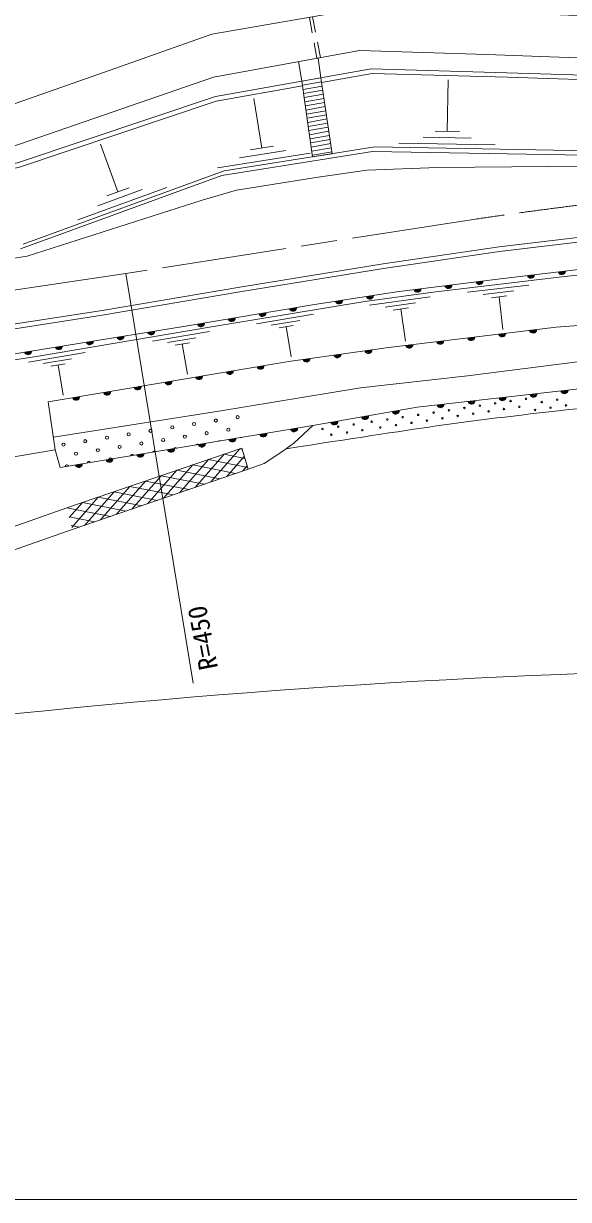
# Model space of a CAD drawing. Units: millimetres, scale not verified. Extents: x 40000 to 680000, y 20000 to 380000.
# Drawn here: x 290583 to 343050, y 205000 to 318206 of the extents above; entities that cross this region are included whole.
import ezdxf
from ezdxf.enums import TextEntityAlignment as Align

# ---------------------------------------------------------------- set-up
doc = ezdxf.new("R2010")
doc.units = ezdxf.units.MM
doc.header["$LTSCALE"] = 1000
doc.linetypes.add('CHAIN', pattern=[18.5, 12, -1.5, 3.5, -1.5])
for name, color, linetype, lineweight in [('M-BGD', 7, 'Continuous', 13), ('M-BMK', 2, 'CHAIN', 13), ('M-BMK-SRVR', 3, 'Continuous', 13), ('M-STR-HTXT', 7, 'Continuous', 13), ('M-STR-STRD', 5, 'Continuous', 13), ('M-TTL-BAND', 7, 'Continuous', 13)]:
    doc.layers.add(name, color=color, linetype=linetype, lineweight=lineweight)
doc.styles.add('ＭＳ ゴシック', font='')
doc.styles.get('ＭＳ ゴシック').set_extended_font_data('MS Gothic')

msp = doc.modelspace()

# ---------------------------------------------------------------- linework, layer by layer
at = {"layer": 'M-BGD'}
for p, q in [((318108, 318800), (318381, 317321)), ((318408, 318852), (318697, 317377)), ((318563, 316338), (318837, 314860)), ((318889, 316396), (319178, 314921)), ((318942, 314879), (319211, 312977)), ((317059, 314537), (317386, 312653)), ((317442, 312257), (319271, 312581)), ((331381, 307835), (331469, 312791)), ((317498, 311860), (319330, 312186)), ((317554, 311464), (319390, 311790)), ((317610, 311068), (319449, 311394)), ((313522, 306217), (312767, 310975)), ((317666, 310671), (319509, 310998)), ((317722, 310275), (319568, 310603)), ((317778, 309879), (319628, 310207)), ((317834, 309482), (319688, 309811)), ((317890, 309086), (319747, 309416)), ((317946, 308690), (319807, 309020)), ((318002, 308293), (319866, 308624)), ((318058, 307897), (319926, 308229)), ((318113, 307501), (319985, 307833)), ((318169, 307104), (320045, 307437)), ((318225, 306708), (320104, 307042)), ((333694, 307174), (329047, 307256)), ((332543, 307814), (330220, 307855)), ((299671, 302009), (298006, 306580)), ((318172, 305736), (309251, 304320)), ((315847, 305976), (311386, 305268)), ((314637, 306394), (312407, 306040)), ((318281, 306312), (320164, 306646)), ((318337, 305915), (320223, 306250)), ((318393, 305519), (320283, 305855)), ((336006, 306514), (326713, 306678)), ((304372, 302428), (295802, 299305)), ((300742, 302399), (298600, 301619)), ((302022, 302218), (297737, 300657)), ((333324, 292337), (339219, 293028)), ((334844, 292117), (337791, 292462)), ((323890, 291096), (329725, 291907)), ((325403, 290910), (328320, 291315)), ((335627, 291810), (337100, 291983)), ((336364, 291897), (336733, 288753)), ((313012, 289307), (318486, 290213)), ((326186, 290622), (327645, 290825)), ((326916, 290724), (327348, 287612)), ((314441, 289168), (317178, 289621)), ((315186, 288916), (316554, 289143)), ((315870, 289030), (316353, 286110)), ((303007, 287630), (308492, 288558)), ((304440, 287496), (307183, 287961)), ((291048, 285605), (296516, 286531)), ((305188, 287247), (306559, 287479)), ((305873, 287363), (306369, 284438)), ((292477, 285472), (295211, 285935)), ((293222, 285223), (294589, 285455)), ((293906, 285339), (294399, 282423)), ((293640, 277176), (292946, 281772)), ((294753, 271584), (311606, 277320)), ((305589, 273030), (308385, 276224)), ((307109, 273552), (309899, 276739)), ((308385, 276224), (312157, 275476)), ((308630, 274074), (311414, 277255)), ((309899, 276739), (311898, 276343)), ((310150, 274596), (311842, 276529)), ((311414, 277255), (311639, 277210)), ((312208, 275303), (295276, 269489)), ((302548, 271986), (305355, 275193)), ((304068, 272508), (306870, 275708)), ((305355, 275193), (309497, 274372)), ((306870, 275708), (311003, 274889)), ((311671, 275118), (312113, 275624)), ((299507, 270942), (302326, 274162)), ((301027, 271464), (303841, 274677)), ((302326, 274162), (306485, 273338)), ((303841, 274677), (307991, 273855)), ((296466, 269897), (299297, 273131)), ((297986, 270419), (300811, 273646)), ((299297, 273131), (303473, 272303)), ((300811, 273646), (304979, 272821)), ((294989, 270639), (296267, 272100)), ((295225, 269695), (297782, 272615)), ((296267, 272100), (300460, 271269)), ((297782, 272615), (301966, 271786)), ((294753, 271584), (298954, 270752)), ((294967, 270726), (297448, 270235)), ((295182, 269868), (295942, 269717))]:
    msp.add_line(p, q, dxfattribs=at)
for points in [[(193991, 297617), (207278, 299640), (217505, 300901), (250584, 304852), (261646, 306077), (271873, 307622), (288119, 309930), (298915, 313721), (308698, 317183), (323577, 319740), (340605, 319118), (348773, 318799), (360349, 319988), (371038, 320699), (383112, 321072), (398329, 321249), (413270, 320908)], [(335203, 315239), (348218, 314742), (361765, 315940), (373218, 316650), (386606, 317156)], [(424631, 314146), (413964, 314780), (399724, 315188), (384330, 315171), (371297, 314691), (358211, 313892), (348818, 313093), (337100, 313466), (324067, 313839), (309063, 311176), (290012, 304783), (263183, 300158), (259010, 299466), (219806, 295107), (214372, 294538), (208921, 293846), (196457, 291866), (192142, 291156), (189710, 290925), (188708, 290916)], [(193328, 293248), (208747, 295823), (226946, 297883), (242252, 299694), (254290, 301096), (261783, 301975), (275828, 304301), (289375, 306308), (308889, 313055), (322934, 315603), (335203, 315239)], [(424627, 313901), (414043, 314342), (399802, 314751), (384408, 314733), (371376, 314253), (358290, 313454), (348897, 312655), (337178, 313028), (324146, 313401), (319277, 312537)], [(317449, 312212), (309142, 310738), (290090, 304346), (263261, 299720), (259089, 299028), (219884, 294669), (214451, 294101), (209000, 293408), (196535, 291428), (192221, 290718), (189788, 290487), (187809, 290470), (186974, 290709), (185580, 291979)], [(442035, 305731), (429068, 307038), (422250, 307464), (406199, 308192), (389633, 308281), (375499, 307926), (365095, 307295), (348511, 305893), (324399, 306319), (309910, 304019), (290538, 296962)], [(441918, 305227), (428837, 306603), (422019, 307029), (405968, 307757), (389402, 307846), (375269, 307491), (364864, 306860), (348280, 305458), (324168, 305884), (309679, 303584), (290308, 296527)], [(288117, 286161), (305795, 289002), (318419, 291111), (326485, 292368), (336516, 293638), (348302, 295026), (370537, 296846), (372711, 296794), (381144, 296375), (395706, 295000), (408356, 294882), (410896, 294895), (413699, 295157), (419775, 295583), (425251, 295753)], [(291846, 286146), (308476, 288961), (323431, 291436), (330031, 292353), (342419, 293807), (349778, 294618), (362350, 295784), (368164, 296124), (374240, 296308), (382359, 295679), (388409, 295155), (395768, 294383), (410004, 294292)], [(292946, 281772), (316124, 285674), (325500, 286984), (341869, 288974), (363869, 290651), (377907, 291436), (389378, 291829), (410199, 292157)], [(293458, 278375), (309400, 280875), (323018, 283128), (333337, 284280), (347716, 286113), (357039, 287226), (364163, 287855), (379877, 288536), (388703, 288693), (404627, 289060), (417329, 288510), (421258, 288195), (423874, 288030)], [(201214, 270897), (210970, 272272), (219115, 273562), (239085, 277392), (250714, 279539), (265132, 281995), (280139, 284378), (291846, 286146)], [(293640, 277176), (294104, 275467), (318435, 279500), (328492, 281268), (350885, 283795), (362539, 284856), (374194, 285354), (386687, 285891), (402349, 286297), (413506, 286061), (418992, 285812), (424053, 285359)], [(311606, 277320), (312208, 275303), (313754, 275853), (315535, 277032), (316595, 277804), (318435, 279500)], [(202236, 262221), (207657, 262824), (217295, 264159), (233062, 266831), (255402, 270707), (269990, 273169), (293640, 277176)], [(254053, 259510), (259605, 260794), (279274, 266202), (290667, 270131), (294753, 271584)], [(295276, 269489), (280741, 264408), (271810, 261566), (262827, 258921), (254524, 256839)]]:
    msp.add_lwpolyline(points, dxfattribs=at)
msp.add_lwpolyline([(317386, 312653), (319211, 312977), (320311, 305670), (318414, 305369)], close=True, dxfattribs=at)
for centre, radius in [((337480, 281856), 75), ((338963, 282077), 75), ((341960, 281991), 75), ((330061, 280752), 75), ((331544, 280973), 75), ((333028, 281194), 75), ((334512, 281414), 75), ((335355, 280865), 75), ((335996, 281635), 75), ((336839, 281086), 75), ((338323, 281307), 75), ((339833, 281005), 75), ((340476, 281770), 75), ((341319, 281221), 75), ((342803, 281442), 75), ((307001, 279654), 150), ((309096, 279985), 150), ((311192, 280316), 150), ((322365, 279607), 75), ((324099, 279869), 75), ((325610, 280090), 75), ((327094, 280311), 75), ((327937, 279761), 75), ((328578, 280532), 75), ((329421, 279982), 75), ((330905, 280203), 75), ((332389, 280424), 75), ((333871, 280644), 75), ((300715, 278662), 150), ((302810, 278993), 150), ((304906, 279323), 150), ((306119, 278441), 150), ((308214, 278772), 150), ((310310, 279103), 150), ((319370, 279165), 75), ((320213, 278616), 75), ((320881, 279386), 75), ((321724, 278837), 75), ((323208, 279057), 75), ((324942, 279320), 75), ((326453, 279541), 75), ((294429, 277669), 150), ((296524, 278000), 150), ((298620, 278331), 150), ((299833, 277449), 150), ((301928, 277780), 150), ((304023, 278110), 150), ((295642, 276787), 150), ((297737, 277118), 150)]:
    msp.add_circle(centre, radius, dxfattribs=at)
for centre, radius, start, end in [((342403, 294386), 354, 195.51463, 357.91981), ((342403, 294386), 283, 197.73867, 355.69577), ((342403, 294386), 212, 201.485, 351.94945), ((342403, 294386), 142, 209.19673, 344.23772), ((342403, 294386), 100, 219.51439, 333.92006), ((334470, 293433), 354, 196.01447, 358.41965), ((334470, 293433), 283, 198.23851, 356.19561), ((334470, 293433), 212, 201.98483, 352.44928), ((334470, 293433), 142, 209.69656, 344.73755), ((334470, 293433), 100, 220.01423, 334.41989), ((339423, 294035), 354, 195.51463, 357.91981), ((339423, 294035), 283, 197.73867, 355.69577), ((339423, 294035), 212, 201.485, 351.94945), ((339423, 294035), 142, 209.19673, 344.23772), ((339423, 294035), 100, 219.51439, 333.92006), ((328518, 292680), 354, 196.01447, 358.41965), ((328518, 292680), 283, 198.23851, 356.19561), ((328518, 292680), 212, 201.98483, 352.44928), ((328518, 292680), 142, 209.69656, 344.73755), ((328518, 292680), 100, 220.01423, 334.41989), ((331494, 293057), 354, 196.01447, 358.41965), ((331494, 293057), 283, 198.23851, 356.19561), ((331494, 293057), 212, 201.98483, 352.44928), ((331494, 293057), 142, 209.69656, 344.73755), ((331494, 293057), 100, 220.01423, 334.41989), ((320962, 291562), 354, 197.65537, 0.06055), ((320962, 291562), 283, 199.87941, 357.83651), ((320962, 291562), 212, 203.62573, 354.09018), ((320962, 291562), 142, 211.33746, 346.37845), ((320962, 291562), 100, 221.65513, 336.06079), ((323926, 292024), 354, 197.65537, 0.06055), ((323926, 292024), 283, 199.87941, 357.83651), ((323926, 292024), 212, 203.62573, 354.09018), ((323926, 292024), 142, 211.33746, 346.37845), ((323926, 292024), 100, 221.65513, 336.06079), ((310618, 289863), 354, 198.27901, 0.68419), ((310618, 289863), 283, 200.50305, 358.46015), ((310618, 289863), 212, 204.24937, 354.71382), ((310618, 289863), 142, 211.9611, 347.00209), ((310618, 289863), 100, 222.27877, 336.68443), ((313578, 290357), 354, 198.27901, 0.68419), ((313578, 290357), 283, 200.50305, 358.46015), ((313578, 290357), 212, 204.24937, 354.71382), ((313578, 290357), 142, 211.9611, 347.00209), ((313578, 290357), 100, 222.27877, 336.68443), ((316537, 290851), 354, 198.27901, 0.68419), ((316537, 290851), 283, 200.50305, 358.46015), ((316537, 290851), 212, 204.24937, 354.71382), ((316537, 290851), 142, 211.9611, 347.00209), ((316537, 290851), 100, 222.27877, 336.68443), ((307659, 289369), 354, 198.27901, 0.68419), ((307659, 289369), 283, 200.50305, 358.46015), ((307659, 289369), 212, 204.24937, 354.71382), ((307659, 289369), 142, 211.9611, 347.00209), ((307659, 289369), 100, 222.27877, 336.68443), ((339634, 288757), 354, 195.73054, 358.13572), ((339634, 288757), 283, 197.95458, 355.91168), ((339634, 288757), 212, 201.7009, 352.16535), ((339634, 288757), 142, 209.41263, 344.45362), ((339634, 288757), 100, 219.7303, 334.13596), ((296947, 287635), 354, 197.92906, 0.33424), ((296947, 287635), 283, 200.1531, 358.1102), ((296947, 287635), 212, 203.89943, 354.36388), ((296947, 287635), 142, 211.61116, 346.65215), ((296947, 287635), 100, 221.92882, 336.33449), ((299909, 288111), 354, 197.92906, 0.33424), ((299909, 288111), 283, 200.1531, 358.1102), ((299909, 288111), 212, 203.89943, 354.36388), ((299909, 288111), 142, 211.61116, 346.65215), ((299909, 288111), 100, 221.92882, 336.33449), ((302871, 288587), 354, 197.92906, 0.33424), ((302871, 288587), 283, 200.1531, 358.1102), ((302871, 288587), 212, 203.89943, 354.36388), ((302871, 288587), 142, 211.61116, 346.65215), ((302871, 288587), 100, 221.92882, 336.33449), ((330700, 287671), 354, 195.73054, 358.13572), ((330700, 287671), 283, 197.95458, 355.91168), ((330700, 287671), 212, 201.7009, 352.16535), ((330700, 287671), 142, 209.41263, 344.45362), ((330700, 287671), 100, 219.7303, 334.13596), ((333678, 288033), 354, 195.73054, 358.13572), ((333678, 288033), 283, 197.95458, 355.91168), ((333678, 288033), 212, 201.7009, 352.16535), ((333678, 288033), 142, 209.41263, 344.45362), ((333678, 288033), 100, 219.7303, 334.13596), ((336656, 288395), 354, 195.73054, 358.13572), ((336656, 288395), 283, 197.95458, 355.91168), ((336656, 288395), 212, 201.7009, 352.16535), ((336656, 288395), 142, 209.41263, 344.45362), ((336656, 288395), 100, 219.7303, 334.13596), ((291023, 286683), 354, 197.92906, 0.33424), ((291023, 286683), 283, 200.1531, 358.1102), ((291023, 286683), 212, 203.89943, 354.36388), ((291023, 286683), 142, 211.61116, 346.65215), ((291023, 286683), 100, 221.92882, 336.33449), ((293985, 287159), 354, 197.92906, 0.33424), ((293985, 287159), 283, 200.1531, 358.1102), ((293985, 287159), 212, 203.89943, 354.36388), ((293985, 287159), 142, 211.61116, 346.65215), ((293985, 287159), 100, 221.92882, 336.33449), ((323776, 286798), 354, 196.74818, 359.15336), ((323776, 286798), 283, 198.97222, 356.92932), ((323776, 286798), 212, 202.71855, 353.183), ((323776, 286798), 142, 210.43028, 345.47127), ((323776, 286798), 100, 220.74794, 335.15361), ((327722, 287309), 354, 195.73054, 358.13572), ((327722, 287309), 283, 197.95458, 355.91168), ((327722, 287309), 212, 201.7009, 352.16535), ((327722, 287309), 142, 209.41263, 344.45362), ((327722, 287309), 100, 219.7303, 334.13596), ((317833, 285968), 354, 196.74818, 359.15336), ((317833, 285968), 283, 198.97222, 356.92932), ((317833, 285968), 212, 202.71855, 353.183), ((317833, 285968), 142, 210.43028, 345.47127), ((317833, 285968), 100, 220.74794, 335.15361), ((320804, 286383), 354, 196.74818, 359.15336), ((320804, 286383), 283, 198.97222, 356.92932), ((320804, 286383), 212, 202.71855, 353.183), ((320804, 286383), 142, 210.43028, 345.47127), ((320804, 286383), 100, 220.74794, 335.15361), ((307484, 284275), 354, 198.35419, 0.75937), ((307484, 284275), 283, 200.57823, 358.53533), ((307484, 284275), 212, 204.32456, 354.78901), ((307484, 284275), 142, 212.03629, 347.07728), ((307484, 284275), 100, 222.35395, 336.75961), ((310442, 284773), 354, 198.35419, 0.75937), ((310442, 284773), 283, 200.57823, 358.53533), ((310442, 284773), 212, 204.32456, 354.78901), ((310442, 284773), 142, 212.03629, 347.07728), ((310442, 284773), 100, 222.35395, 336.75961), ((313401, 285271), 354, 198.35419, 0.75937), ((313401, 285271), 283, 200.57823, 358.53533), ((313401, 285271), 212, 204.32456, 354.78901), ((313401, 285271), 142, 212.03629, 347.07728), ((313401, 285271), 100, 222.35395, 336.75961), ((301567, 283279), 354, 198.35419, 0.75937), ((301567, 283279), 283, 200.57823, 358.53533), ((301567, 283279), 212, 204.32456, 354.78901), ((301567, 283279), 142, 212.03629, 347.07728), ((301567, 283279), 100, 222.35395, 336.75961), ((304526, 283777), 354, 198.35419, 0.75937), ((304526, 283777), 283, 200.57823, 358.53533), ((304526, 283777), 212, 204.32456, 354.78901), ((304526, 283777), 142, 212.03629, 347.07728), ((304526, 283777), 100, 222.35395, 336.75961), ((295651, 282283), 354, 198.35419, 0.75937), ((295651, 282283), 283, 200.57823, 358.53533), ((295651, 282283), 212, 204.32456, 354.78901), ((295651, 282283), 142, 212.03629, 347.07728), ((295651, 282283), 100, 222.35395, 336.75961), ((298609, 282781), 354, 198.35419, 0.75937), ((298609, 282781), 283, 200.57823, 358.53533), ((298609, 282781), 212, 204.32456, 354.78901), ((298609, 282781), 142, 212.03629, 347.07728), ((298609, 282781), 100, 222.35395, 336.75961), ((333720, 281913), 354, 195.23688, 357.64205), ((333720, 281913), 283, 197.46092, 355.41802), ((333720, 281913), 212, 201.20724, 351.67169), ((336701, 282249), 354, 195.23688, 357.64205), ((336701, 282249), 283, 197.46092, 355.41802), ((336701, 282249), 212, 201.20724, 351.67169), ((336701, 282249), 142, 208.91897, 343.95996), ((336701, 282249), 100, 219.23663, 333.6423), ((339682, 282586), 354, 195.23688, 357.64205), ((339682, 282586), 283, 197.46092, 355.41802), ((339682, 282586), 212, 201.20724, 351.67169), ((339682, 282586), 142, 208.91897, 343.95996), ((339682, 282586), 100, 219.23663, 333.6423), ((342663, 282922), 354, 195.23688, 357.64205), ((342663, 282922), 283, 197.46092, 355.41802), ((342663, 282922), 212, 201.20724, 351.67169), ((342663, 282922), 142, 208.91897, 343.95996), ((342663, 282922), 100, 219.23663, 333.6423), ((326409, 280957), 354, 198.76708, 1.17226), ((326409, 280957), 283, 200.99112, 358.94822), ((326409, 280957), 212, 204.73745, 355.2019), ((326409, 280957), 142, 212.44918, 347.49017), ((326409, 280957), 100, 222.76684, 337.1725), ((330739, 281576), 354, 195.23688, 357.64205), ((330739, 281576), 283, 197.46092, 355.41802), ((330739, 281576), 212, 201.20724, 351.67169), ((330739, 281576), 142, 208.91897, 343.95996), ((330739, 281576), 100, 219.23663, 333.6423), ((333720, 281913), 142, 208.91897, 343.95996), ((333720, 281913), 100, 219.23663, 333.6423), ((320500, 279918), 354, 198.76708, 1.17226), ((320500, 279918), 283, 200.99112, 358.94822), ((320500, 279918), 212, 204.73745, 355.2019), ((320500, 279918), 142, 212.44918, 347.49017), ((320500, 279918), 100, 222.76684, 337.1725), ((323454, 280437), 354, 198.76708, 1.17226), ((323454, 280437), 283, 200.99112, 358.94822), ((323454, 280437), 212, 204.73745, 355.2019), ((323454, 280437), 142, 212.44918, 347.49017), ((323454, 280437), 100, 222.76684, 337.1725), ((313660, 278763), 354, 198.20972, 0.6149), ((313660, 278763), 283, 200.43376, 358.39086), ((313660, 278763), 212, 204.18008, 354.64453), ((313660, 278763), 142, 211.89181, 346.9328), ((313660, 278763), 100, 222.20948, 336.61514), ((316620, 279254), 354, 198.20972, 0.6149), ((316620, 279254), 283, 200.43376, 358.39086), ((316620, 279254), 212, 204.18008, 354.64453), ((316620, 279254), 142, 211.89181, 346.9328), ((316620, 279254), 100, 222.20948, 336.61514), ((305237, 277228), 150, 43.00548, 155.81914), ((307332, 277559), 150, 50.87466, 147.94995), ((307741, 277782), 354, 198.20972, 0.6149), ((307741, 277782), 283, 200.43376, 358.39086), ((307741, 277782), 212, 204.18008, 354.64453), ((307741, 277782), 142, 211.89181, 346.9328), ((307741, 277782), 100, 222.20948, 336.61514), ((309427, 277890), 150, 59.85279, 138.97183), ((310700, 278273), 354, 198.20972, 0.6149), ((310700, 278273), 283, 200.43376, 358.39086), ((310700, 278273), 212, 204.18008, 354.64453), ((310700, 278273), 142, 211.89181, 346.9328), ((310700, 278273), 100, 222.20948, 336.61514), ((311523, 278221), 150, 71.03042, 127.79419), ((298862, 276310), 354, 198.20972, 0.6149), ((298862, 276310), 283, 200.43376, 358.39086), ((298862, 276310), 212, 204.18008, 354.64453), ((298862, 276310), 142, 211.89181, 346.9328), ((298862, 276310), 100, 222.20948, 336.61514), ((298950, 276236), 150, 22.52022, 176.3044), ((301046, 276567), 150, 29.02263, 169.80199), ((301822, 276801), 354, 198.20972, 0.6149), ((301822, 276801), 283, 200.43376, 358.39086), ((301822, 276801), 212, 204.18008, 354.64453), ((301822, 276801), 142, 211.89181, 346.9328), ((301822, 276801), 100, 222.20948, 336.61514), ((303141, 276897), 150, 35.8009, 163.02372), ((304781, 277292), 354, 198.20972, 0.6149), ((304781, 277292), 283, 200.43376, 358.39086), ((304781, 277292), 212, 204.18008, 354.64453), ((304781, 277292), 142, 211.89181, 346.9328), ((304781, 277292), 100, 222.20948, 336.61514), ((294760, 275574), 150, 9.93455, 188.89007), ((295902, 275820), 354, 198.20972, 0.6149), ((295902, 275820), 283, 200.43376, 358.39086), ((295902, 275820), 212, 204.18008, 354.64453), ((295902, 275820), 142, 211.89181, 346.9328), ((295902, 275820), 100, 222.20948, 336.61514), ((296855, 275905), 150, 16.18613, 182.63849)]:
    msp.add_arc(centre, radius, start, end, dxfattribs=at)
msp.add_open_spline([(424069, 283540), (418205, 284069), (416555, 284144), (411728, 284352), (403010, 284728), (398112, 284339), (389388, 284128), (380295, 283909), (375197, 283741), (366122, 283120), (357103, 282502), (352056, 282033), (343071, 281036), (332405, 279853), (328899, 279276), (315858, 277267)], degree=3, knots=[0, 0, 0, 0, 1, 1, 1, 2, 2, 2, 3, 3, 3, 4, 4, 4, 5, 5, 5, 5], dxfattribs=at)
at = {"layer": 'M-BMK'}
msp.add_lwpolyline([(334104, 299374), (300439, 294154), (270289, 289616)], dxfattribs=at)
msp.add_arc((397596, -130184), 434225, 93.82045, 98.4078, dxfattribs=at)
at = {"layer": 'M-BMK-SRVR'}
msp.add_line((300439, 294154), (306909, 254715), dxfattribs=at)
at = {"layer": 'M-STR-HTXT'}
msp.add_arc((375642, -571622), 827847, 78.61972, 102.96597, dxfattribs=at)
at = {"layer": 'M-STR-STRD'}
for points in [[(261562, 291225), (290941, 295797), (307790, 301216), (311092, 302147), (318966, 303417), (323622, 304095), (330480, 304349), (348260, 304518), (352070, 304687), (355796, 305111), (366210, 305873), (373745, 306296), (382974, 306635), (394742, 306804), (403886, 306719), (410575, 306550), (416671, 306296), (430895, 305365)], [(284985, 288543), (298160, 290567), (311406, 292831), (325220, 295077), (336388, 296720), (346899, 297954), (351729, 298451), (363022, 299436), (374634, 300067), (382322, 300510), (391377, 300653), (399083, 300581), (413714, 300315), (423302, 299782), (428230, 299400)]]:
    msp.add_lwpolyline(points, dxfattribs=at)
at = {"layer": 'M-TTL-BAND'}
msp.add_line((40000, 205000), (579000, 205000), dxfattribs=at)
msp.add_lwpolyline([(175924, 266194), (176020, 267194), (176782, 268832), (177626, 269855), (178513, 270521), (199555, 273646), (215091, 275937), (230095, 278760), (243873, 281210), (257794, 283767), (284995, 288091), (298170, 290115), (311416, 292379), (325230, 294625), (336398, 296267), (346910, 297501), (351739, 297998), (363032, 298984), (371307, 299456)], dxfattribs=at)

# ---------------------------------------------------------------- texts
at = {"layer": 'M-BMK-SRVR', "style": 'ＭＳ ゴシック'}
msp.add_text('R=450', height=1833, rotation=100.935, dxfattribs=at).set_placement((308416, 256001), align=Align.MIDDLE_LEFT)

doc.saveas('drawing.dxf')
